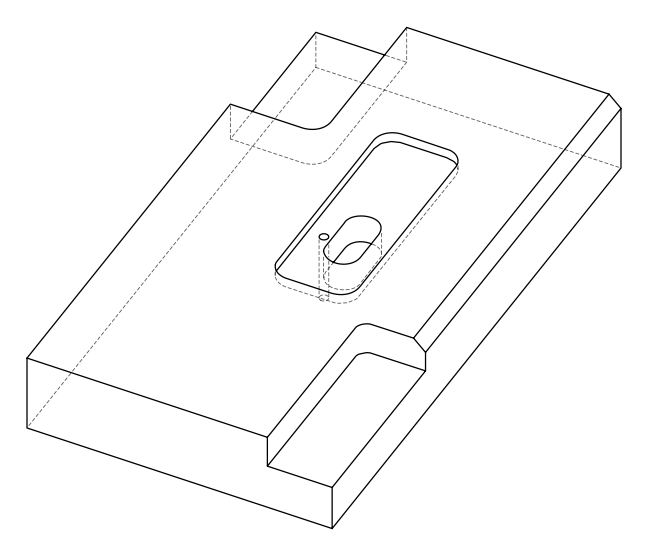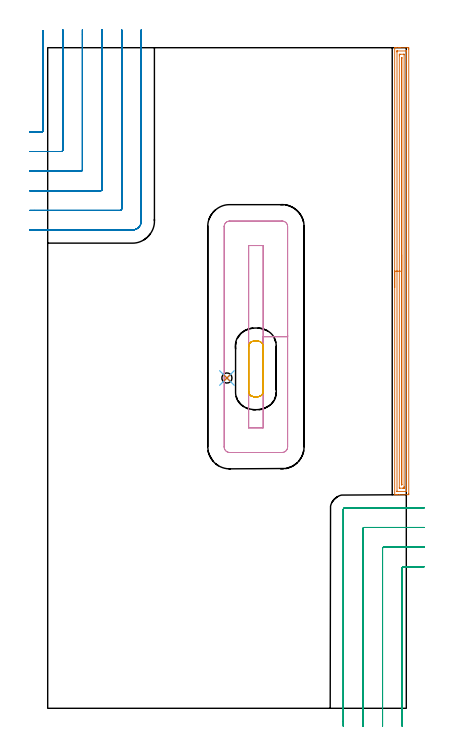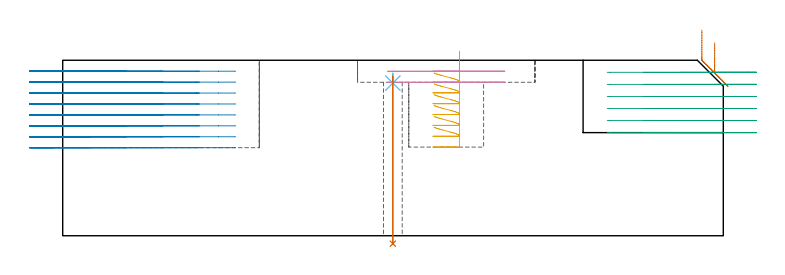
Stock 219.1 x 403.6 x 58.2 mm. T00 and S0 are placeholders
(PLAN: 7 operations, 5 tool changes, 34.9 min)
(1 AREA_MILL | FG_CHAMFER_SURFACE | UGT0205_001 | 8.89 min | 10295 mm3)
(2 MILL_CORNER_NOTCH_RECTANGULAR | CORNER_NOTCH_RECTANGULAR | UGT0201_008 | Follow Part, ap 4, ae 75% | 13.77 min | 224641 mm3)
(3 MILL_CORNER_NOTCH_RECTANGULAR_1 | CORNER_NOTCH_RECTANGULAR_1 | UGT0201_008 | Follow Part, ap 4, ae 75% | 7.72 min | 145043 mm3)
(4 MILL_RECTANGULAR_POCKET | POCKET_RECTANGULAR_STRAIGHT | UGT0201_136 | Follow Part, ap 5, ae 75% | 2.65 min | 68173 mm3)
(5 MILL_RECTANGULAR_POCKET_1 | POCKET_RECTANGULAR_STRAIGHT_1 | UGT0201_008 | Follow Part, ap 4, ae 75% | 1.6 min | 24308 mm3)
(6 SPOT_DRILL | STEP1HOLE | NXT0321_9005460120000 | 0.03 min | 7 mm3)
(7 DRILL_THROUGH_HOLE_INTO_CENTER | STEP1HOLE | NXT0301_033 | 0.23 min | 1505 mm3)
(TOOL UGT0205_001 | Chamfer Mill 20 x 3 x 45 deg. | D20 FL50 Z2)
(TOOL UGT0201_008 | End Mill 16 mm | D16 FL32 Z4)
(TOOL UGT0201_136 | Carbide End Mill 20.0 | D20 FL30 Z4)
(TOOL NXT0321_9005460120000 | NC Spot Drill, 142deg, 12mm, Carbide, Uncoated | D12 PA142 FL30 Z2)
(TOOL NXT0301_033 | Carbide Drill 6.2mm [860.1-0620-031A1-MM 2214] | D6.2 PA140 FL53 Z2)
(OP 1 AREA_MILL)
G17 G21 G94 G90
T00 M6
G54
G17 G0 G90 X212. Y257.05 S1061 M3
G43 Z68.2 H0
G94 G1 Y257.088 Z67.328 F250.
Y257.202 Z66.463
Y257.391 Z65.612
Y257.653 Z64.78
Y257.987 Z63.974
Y258.39 Z63.2
Y258.859 Z62.464
Y259.39 Z61.772
Y259.979 Z61.129
Y260.622 Z60.539
Y261.314 Z60.008
Y262.05 Z59.54
Y262.824 Z59.137
Y263.63 Z58.803
Y264.462 Z58.541
Y265.314 Z58.352
Y266.178 Z58.238
Y267.05 Z58.2
Y403.417
X212.002 Y403.59 Z58.188
X212.147 Y403.598 Z58.046
X212.296 Y403.6 Z57.903
X212.521 Z57.679
X213.237 Z56.958
X214.47 Z55.726
X214.987 Z55.207
X215.604 Z54.591
X219.979 Z50.218
X220.238 Y403.597 Z49.96
X220.593 Y403.59 Z49.605
X220.598 Y403.338 Z49.601
X220.6 Y402.97 Z49.6
Y402.6
Y131.13
X220.598 Y130.762 Z49.601
X220.593 Y130.51 Z49.605
X220.238 Y130.5 Z49.96
X214.987 Z55.207
X213.595 Z56.601
X213.237 Z56.958
X212.296 Z57.903
X212.148 Z58.044
X212.114 Y130.501 Z58.078
X212.003 Y130.51 Z58.188
X212. Y130.683 Z58.2
Y267.05
X213.414 Z56.786
Y401.
X213.415 Y401.182 Z56.785
X213.419 Y401.538 Z56.781
X213.421 Y401.579 Z56.779
X213.426 Y401.59 Z56.774
X213.457 Y401.593 Z56.743
X213.566 Y401.597 Z56.634
X213.703 Y401.6 Z56.497
X218.954 Z51.246
X219.128 Y401.597 Z51.072
X219.163 Y401.594 Z51.037
X219.175 Y401.591 Z51.025
X219.179 Y401.581 Z51.021
X219.182 Y401.539 Z51.018
X219.185 Y401.363 Z51.015
X219.186 Y133.1 Z51.014
X219.185 Y132.919 Z51.015
X219.181 Y132.562 Z51.019
X219.179 Y132.521 Z51.021
X219.174 Y132.51 Z51.026
X219.143 Y132.507 Z51.057
X219.034 Y132.502 Z51.166
X218.897 Y132.5 Z51.303
X213.646 Z56.554
X213.472 Y132.503 Z56.728
X213.437 Y132.506 Z56.763
X213.425 Y132.509 Z56.775
X213.421 Y132.519 Z56.779
X213.418 Y132.561 Z56.782
X213.415 Y132.737 Z56.785
X213.414 Y267.05 Z56.786
X214.828 Z55.372
X214.829 Y398.661 Z55.371
X214.832 Y399.393 Z55.368
X214.835 Y399.549 Z55.365
X214.841 Y399.59 Z55.359
X214.886 Y399.594 Z55.314
X214.987 Y399.597 Z55.213
X215.66 Y399.6 Z54.54
X217.41 Z52.79
X217.613 Y399.599 Z52.587
X217.68 Y399.598 Z52.52
X217.734 Y399.594 Z52.466
X217.763 Y399.59 Z52.437
X217.766 Y399.555 Z52.434
X217.77 Y399.393 Z52.43
X217.771 Y399.231 Z52.429
Y135.439
X217.768 Y134.707 Z52.432
X217.765 Y134.551 Z52.435
X217.759 Y134.51 Z52.441
X217.714 Y134.506 Z52.486
X217.613 Y134.503 Z52.587
X216.94 Y134.5 Z53.26
X215.19 Z55.01
X214.987 Y134.501 Z55.213
X214.92 Y134.502 Z55.28
X214.866 Y134.506 Z55.334
X214.837 Y134.51 Z55.363
X214.834 Y134.545 Z55.366
X214.83 Y134.707 Z55.37
X214.829 Y134.869 Z55.371
X214.828 Y267.05 Z55.372
X216.243 Z53.957
Y397.275
X216.246 Y397.392 Z53.954
X216.253 Y397.59 Z53.947
X216.3 Y397.592 Z53.9
X216.347 Y397.59 Z53.853
X216.354 Y397.392 Z53.846
X216.357 Y397.275 Z53.843
Y397.216
Y136.825
X216.354 Y136.708 Z53.846
X216.347 Y136.51 Z53.853
X216.3 Y136.508 Z53.9
X216.253 Y136.51 Z53.947
X216.246 Y136.708 Z53.954
X216.243 Y136.825 Z53.957
Y136.884
Y267.05
Y267.922 Z53.995
Y268.787 Z54.109
Y269.638 Z54.298
Y270.47 Z54.56
Y271.276 Z54.894
Y272.05 Z55.297
Y272.786 Z55.766
Y273.478 Z56.297
Y274.121 Z56.886
Y274.71 Z57.529
Y275.242 Z58.222
Y275.71 Z58.957
Y276.113 Z59.731
Y276.447 Z60.537
Y276.709 Z61.369
Y276.898 Z62.221
Y277.012 Z63.086
Y277.05 Z63.957
G0 Z68.2
M5
M2
(OP 2 MILL_CORNER_NOTCH_RECTANGULAR)
G17 G21 G94 G90
T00 M6
G54
G17 G0 G90 X-11. Y352.2 S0 M3
G43 Z68.2 H0
Z54.575
G94 G1 X-8. F250.
X-3.594 F500.
G3 X-2.8 Y352.994 R0.8
G1 Y411.094
Y414.094 F250.
G0 Z68.2
X-11. Y340.2
Z54.575
G1 X-8.
X8.405 F500.
G3 X9.2 Y340.995 R0.8
G1 Y411.6
Y414.6 F250.
G0 Z68.2
X-11. Y328.2
Z54.575
G1 X-8.
X20.405 F500.
G3 X21.2 Y328.995 R0.8
G1 Y411.6
Y414.6 F250.
G0 Z68.2
X-11. Y316.2
Z54.575
G1 X-8.
X32.405 F500.
G3 X33.2 Y316.995 R0.8
G1 Y411.6
Y414.6 F250.
G0 Z68.2
X-11. Y304.2
Z54.575
G1 X-8.
X44.404 F500.
G3 X45.2 Y304.996 R0.8
G1 Y411.6
Y414.6 F250.
G0 Z68.2
X-11. Y292.2
Z54.575
G1 X-8.
X51.7 F500.
G3 X57.2 Y297.7 R5.5
G1 Y411.6
Y414.6 F250.
G0 Z68.2
X-11. Y352.2
Z50.95
G1 X-8.
X-3.594 F500.
G3 X-2.8 Y352.994 R0.8
G1 Y411.094
Y414.094 F250.
G0 Z68.2
X-11. Y340.2
Z50.95
G1 X-8.
X8.405 F500.
G3 X9.2 Y340.995 R0.8
G1 Y411.6
Y414.6 F250.
G0 Z68.2
X-11. Y328.2
Z50.95
G1 X-8.
X20.405 F500.
G3 X21.2 Y328.995 R0.8
G1 Y411.6
Y414.6 F250.
G0 Z68.2
X-11. Y316.2
Z50.95
G1 X-8.
X32.405 F500.
G3 X33.2 Y316.995 R0.8
G1 Y411.6
Y414.6 F250.
G0 Z68.2
X-11. Y304.2
Z50.95
G1 X-8.
X44.404 F500.
G3 X45.2 Y304.996 R0.8
G1 Y411.6
Y414.6 F250.
G0 Z68.2
X-11. Y292.2
Z50.95
G1 X-8.
X51.7 F500.
G3 X57.2 Y297.7 R5.5
G1 Y411.6
Y414.6 F250.
G0 Z68.2
X-11. Y352.2
Z47.325
G1 X-8.
X-3.594 F500.
G3 X-2.8 Y352.994 R0.8
G1 Y411.094
Y414.094 F250.
G0 Z68.2
X-11. Y340.2
Z47.325
G1 X-8.
X8.405 F500.
G3 X9.2 Y340.995 R0.8
G1 Y411.6
Y414.6 F250.
G0 Z68.2
X-11. Y328.2
Z47.325
G1 X-8.
X20.405 F500.
G3 X21.2 Y328.995 R0.8
G1 Y411.6
Y414.6 F250.
G0 Z68.2
X-11. Y316.2
Z47.325
G1 X-8.
X32.405 F500.
G3 X33.2 Y316.995 R0.8
G1 Y411.6
Y414.6 F250.
G0 Z68.2
X-11. Y304.2
Z47.325
G1 X-8.
X44.404 F500.
G3 X45.2 Y304.996 R0.8
G1 Y411.6
Y414.6 F250.
G0 Z68.2
X-11. Y292.2
Z47.325
G1 X-8.
X51.7 F500.
G3 X57.2 Y297.7 R5.5
G1 Y411.6
Y414.6 F250.
G0 Z68.2
X-11. Y352.2
Z43.7
G1 X-8.
X-3.594 F500.
G3 X-2.8 Y352.994 R0.8
G1 Y411.094
Y414.094 F250.
G0 Z68.2
X-11. Y340.2
Z43.7
G1 X-8.
X8.405 F500.
G3 X9.2 Y340.995 R0.8
G1 Y411.6
Y414.6 F250.
G0 Z68.2
X-11. Y328.2
Z43.7
G1 X-8.
X20.405 F500.
G3 X21.2 Y328.995 R0.8
G1 Y411.6
Y414.6 F250.
G0 Z68.2
X-11. Y316.2
Z43.7
G1 X-8.
X32.405 F500.
G3 X33.2 Y316.995 R0.8
G1 Y411.6
Y414.6 F250.
G0 Z68.2
X-11. Y304.2
Z43.7
G1 X-8.
X44.404 F500.
G3 X45.2 Y304.996 R0.8
G1 Y411.6
Y414.6 F250.
G0 Z68.2
X-11. Y292.2
Z43.7
G1 X-8.
X51.7 F500.
G3 X57.2 Y297.7 R5.5
G1 Y411.6
Y414.6 F250.
G0 Z68.2
X-11. Y352.2
Z40.075
G1 X-8.
X-3.594 F500.
G3 X-2.8 Y352.994 R0.8
G1 Y411.094
Y414.094 F250.
G0 Z68.2
X-11. Y340.2
Z40.075
G1 X-8.
X8.405 F500.
G3 X9.2 Y340.995 R0.8
G1 Y411.6
Y414.6 F250.
G0 Z68.2
X-11. Y328.2
Z40.075
G1 X-8.
X20.405 F500.
G3 X21.2 Y328.995 R0.8
G1 Y411.6
Y414.6 F250.
G0 Z68.2
X-11. Y316.2
Z40.075
G1 X-8.
X32.405 F500.
G3 X33.2 Y316.995 R0.8
G1 Y411.6
Y414.6 F250.
G0 Z68.2
X-11. Y304.2
Z40.075
G1 X-8.
X44.404 F500.
G3 X45.2 Y304.996 R0.8
G1 Y411.6
Y414.6 F250.
G0 Z68.2
X-11. Y292.2
Z40.075
G1 X-8.
X51.7 F500.
G3 X57.2 Y297.7 R5.5
G1 Y411.6
Y414.6 F250.
G0 Z68.2
X-11. Y352.2
Z36.45
G1 X-8.
X-3.594 F500.
G3 X-2.8 Y352.994 R0.8
G1 Y411.094
Y414.094 F250.
G0 Z68.2
X-11. Y340.2
Z36.45
G1 X-8.
X8.405 F500.
G3 X9.2 Y340.995 R0.8
G1 Y411.6
Y414.6 F250.
G0 Z68.2
X-11. Y328.2
Z36.45
G1 X-8.
X20.405 F500.
G3 X21.2 Y328.995 R0.8
G1 Y411.6
Y414.6 F250.
G0 Z68.2
X-11. Y316.2
Z36.45
G1 X-8.
X32.405 F500.
G3 X33.2 Y316.995 R0.8
G1 Y411.6
Y414.6 F250.
G0 Z68.2
X-11. Y304.2
Z36.45
G1 X-8.
X44.404 F500.
G3 X45.2 Y304.996 R0.8
G1 Y411.6
Y414.6 F250.
G0 Z68.2
X-11. Y292.2
Z36.45
G1 X-8.
X51.7 F500.
G3 X57.2 Y297.7 R5.5
G1 Y411.6
Y414.6 F250.
G0 Z68.2
X-11. Y352.2
Z32.825
G1 X-8.
X-3.594 F500.
G3 X-2.8 Y352.994 R0.8
G1 Y411.094
Y414.094 F250.
G0 Z68.2
X-11. Y340.2
Z32.825
G1 X-8.
X8.405 F500.
G3 X9.2 Y340.995 R0.8
G1 Y411.6
Y414.6 F250.
G0 Z68.2
X-11. Y328.2
Z32.825
G1 X-8.
X20.405 F500.
G3 X21.2 Y328.995 R0.8
G1 Y411.6
Y414.6 F250.
G0 Z68.2
X-11. Y316.2
Z32.825
G1 X-8.
X32.405 F500.
G3 X33.2 Y316.995 R0.8
G1 Y411.6
Y414.6 F250.
G0 Z68.2
X-11. Y304.2
Z32.825
G1 X-8.
X44.404 F500.
G3 X45.2 Y304.996 R0.8
G1 Y411.6
Y414.6 F250.
G0 Z68.2
X-11. Y292.2
Z32.825
G1 X-8.
X51.7 F500.
G3 X57.2 Y297.7 R5.5
G1 Y411.6
Y414.6 F250.
G0 Z68.2
X-11. Y352.2
Z29.2
G1 X-8.
X-3.594 F500.
G3 X-2.8 Y352.994 R0.8
G1 Y411.094
Y414.094 F250.
G0 Z68.2
X-11. Y340.2
Z29.2
G1 X-8.
X8.405 F500.
G3 X9.2 Y340.995 R0.8
G1 Y411.6
Y414.6 F250.
G0 Z68.2
X-11. Y328.2
Z29.2
G1 X-8.
X20.405 F500.
G3 X21.2 Y328.995 R0.8
G1 Y411.6
Y414.6 F250.
G0 Z68.2
X-11. Y316.2
Z29.2
G1 X-8.
X32.405 F500.
G3 X33.2 Y316.995 R0.8
G1 Y411.6
Y414.6 F250.
G0 Z68.2
X-11. Y304.2
Z29.2
G1 X-8.
X44.404 F500.
G3 X45.2 Y304.996 R0.8
G1 Y411.6
Y414.6 F250.
G0 Z68.2
X-11. Y292.2
Z29.2
G1 X-8.
X51.7 F500.
G3 X57.2 Y297.7 R5.5
G1 Y411.6
Y414.6 F250.
G0 Z68.2
M5
M2
(OP 3 MILL_CORNER_NOTCH_RECTANGULAR_1)
G17 G21 G94 G90
T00 M6
G54
G17 G0 G90 X230.1 Y86.5 S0 M3
G43 Z68.2 H0
Z54.2
G94 G1 X227.1 F250.
X217.395 F500.
G3 X216.6 Y85.705 R0.8
G1 Y-8.
Y-11. F250.
G0 Z68.2
X230.1 Y98.5
Z54.2
G1 X227.1
X205.395 F500.
G3 X204.6 Y97.705 R0.8
G1 Y-8.
Y-11. F250.
G0 Z68.2
X230.1 Y110.5
Z54.2
G1 X227.1
X193.396 F500.
G3 X192.6 Y109.704 R0.8
G1 Y-8.
Y-11. F250.
G0 Z68.2
X230.1 Y122.5
Z54.2
G1 X227.1
X181.6 F500.
G3 X180.6 Y121.5 R1.
G1 Y-8.
Y-11. F250.
G0 Z68.2
X230.1 Y86.5
Z50.2
G1 X227.1
X217.395 F500.
G3 X216.6 Y85.705 R0.8
G1 Y-8.
Y-11. F250.
G0 Z68.2
X230.1 Y98.5
Z50.2
G1 X227.1
X205.395 F500.
G3 X204.6 Y97.705 R0.8
G1 Y-8.
Y-11. F250.
G0 Z68.2
X230.1 Y110.5
Z50.2
G1 X227.1
X193.396 F500.
G3 X192.6 Y109.704 R0.8
G1 Y-8.
Y-11. F250.
G0 Z68.2
X230.1 Y122.5
Z50.2
G1 X227.1
X181.6 F500.
G3 X180.6 Y121.5 R1.
G1 Y-8.
Y-11. F250.
G0 Z68.2
X230.1 Y86.5
Z46.2
G1 X227.1
X217.395 F500.
G3 X216.6 Y85.705 R0.8
G1 Y-8.
Y-11. F250.
G0 Z68.2
X230.1 Y98.5
Z46.2
G1 X227.1
X205.395 F500.
G3 X204.6 Y97.705 R0.8
G1 Y-8.
Y-11. F250.
G0 Z68.2
X230.1 Y110.5
Z46.2
G1 X227.1
X193.396 F500.
G3 X192.6 Y109.704 R0.8
G1 Y-8.
Y-11. F250.
G0 Z68.2
X230.1 Y122.5
Z46.2
G1 X227.1
X181.6 F500.
G3 X180.6 Y121.5 R1.
G1 Y-8.
Y-11. F250.
G0 Z68.2
X230.1 Y86.5
Z42.2
G1 X227.1
X217.395 F500.
G3 X216.6 Y85.705 R0.8
G1 Y-8.
Y-11. F250.
G0 Z68.2
X230.1 Y98.5
Z42.2
G1 X227.1
X205.395 F500.
G3 X204.6 Y97.705 R0.8
G1 Y-8.
Y-11. F250.
G0 Z68.2
X230.1 Y110.5
Z42.2
G1 X227.1
X193.396 F500.
G3 X192.6 Y109.704 R0.8
G1 Y-8.
Y-11. F250.
G0 Z68.2
X230.1 Y122.5
Z42.2
G1 X227.1
X181.6 F500.
G3 X180.6 Y121.5 R1.
G1 Y-8.
Y-11. F250.
G0 Z68.2
X230.1 Y86.5
Z38.2
G1 X227.1
X217.395 F500.
G3 X216.6 Y85.705 R0.8
G1 Y-8.
Y-11. F250.
G0 Z68.2
X230.1 Y98.5
Z38.2
G1 X227.1
X205.395 F500.
G3 X204.6 Y97.705 R0.8
G1 Y-8.
Y-11. F250.
G0 Z68.2
X230.1 Y110.5
Z38.2
G1 X227.1
X193.396 F500.
G3 X192.6 Y109.704 R0.8
G1 Y-8.
Y-11. F250.
G0 Z68.2
X230.1 Y122.5
Z38.2
G1 X227.1
X181.6 F500.
G3 X180.6 Y121.5 R1.
G1 Y-8.
Y-11. F250.
G0 Z68.2
X230.1 Y86.5
Z34.2
G1 X227.1
X217.395 F500.
G3 X216.6 Y85.705 R0.8
G1 Y-8.
Y-11. F250.
G0 Z68.2
X230.1 Y98.5
Z34.2
G1 X227.1
X205.395 F500.
G3 X204.6 Y97.705 R0.8
G1 Y-8.
Y-11. F250.
G0 Z68.2
X230.1 Y110.5
Z34.2
G1 X227.1
X193.396 F500.
G3 X192.6 Y109.704 R0.8
G1 Y-8.
Y-11. F250.
G0 Z68.2
X230.1 Y122.5
Z34.2
G1 X227.1
X181.6 F500.
G3 X180.6 Y121.5 R1.
G1 Y-8.
Y-11. F250.
G0 Z68.2
M5
M2
(OP 4 MILL_RECTANGULAR_POCKET)
G17 G21 G94 G90
T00 M6
G54
G17 G0 G90 X131.6 Y202.182 S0 M3
G43 Z68.2 H0
Z61.2
G94 G1 Y227. Z54.55 F250.
Y282.7 F500.
X122.8
Y171.3
X131.6
Y227.
X146.6
Y294.3
G3 X143.2 Y297.7 R3.4
G1 X111.2
G3 X107.8 Y294.3 R3.4
G1 Y159.7
G3 X111.2 Y156.3 R3.4
G1 X143.2
G3 X146.6 Y159.7 R3.4
G1 Y227.
Y228.
G0 X131.6 Y202.182 Z57.55
G1 Y227. Z50.9 F250.
Y282.7 F500.
X122.8
Y171.3
X131.6
Y227.
X146.6
Y294.3
G3 X143.2 Y297.7 R3.4
G1 X111.2
G3 X107.8 Y294.3 R3.4
G1 Y159.7
G3 X111.2 Y156.3 R3.4
G1 X143.2
G3 X146.6 Y159.7 R3.4
G1 Y227.
Y228.
G0 Z68.2
M5
M2
(OP 5 MILL_RECTANGULAR_POCKET_1)
G17 G21 G94 G90
T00 M6
G54
G17 G0 G90 X123.177 Y192.083 S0 M3
G43 Z68.2 H0
Z54.
G94 G1 X123.428 Y191.687 Z53.874 F250.
X123.734 Y191.334 Z53.749
X124.087 Y191.028 Z53.624
X124.482 Y190.778 Z53.499
X124.908 Y190.587 Z53.373
X125.358 Y190.46 Z53.248
X125.821 Y190.4 Z53.123
X128.579 Z52.384
X129.042 Y190.46 Z52.259
X129.492 Y190.587 Z52.134
X129.918 Y190.778 Z52.009
X130.313 Y191.028 Z51.883
X130.666 Y191.334 Z51.758
X130.972 Y191.687 Z51.633
X131.222 Y192.082 Z51.508
X131.413 Y192.508 Z51.383
X131.54 Y192.958 Z51.257
X131.6 Y193.421 Z51.132
Y193.6 Z51.084
Y207.35 Z47.4
Y221.1 F500.
G3 X128.4 Y224.3 R3.2
G1 X126.
G3 X122.8 Y221.1 R3.2
G1 Y193.6
G3 X126. Y190.4 R3.2
G1 X128.4
G3 X131.6 Y193.6 R3.2
G1 Y207.35
Y208.35
G0 X123.177 Y192.083 Z50.4
G1 X123.428 Y191.687 Z50.274 F250.
X123.734 Y191.334 Z50.149
X124.087 Y191.028 Z50.024
X124.482 Y190.778 Z49.899
X124.908 Y190.587 Z49.773
X125.358 Y190.46 Z49.648
X125.821 Y190.4 Z49.523
X128.579 Z48.784
X129.042 Y190.46 Z48.659
X129.492 Y190.587 Z48.534
X129.918 Y190.778 Z48.409
X130.313 Y191.028 Z48.283
X130.666 Y191.334 Z48.158
X130.972 Y191.687 Z48.033
X131.222 Y192.082 Z47.908
X131.413 Y192.508 Z47.783
X131.54 Y192.958 Z47.657
X131.6 Y193.421 Z47.532
Y193.6 Z47.484
Y207.35 Z43.8
Y221.1 F500.
G3 X128.4 Y224.3 R3.2
G1 X126.
G3 X122.8 Y221.1 R3.2
G1 Y193.6
G3 X126. Y190.4 R3.2
G1 X128.4
G3 X131.6 Y193.6 R3.2
G1 Y207.35
Y208.35
G0 X123.177 Y192.083 Z46.8
G1 X123.428 Y191.687 Z46.674 F250.
X123.734 Y191.334 Z46.549
X124.087 Y191.028 Z46.424
X124.482 Y190.778 Z46.299
X124.908 Y190.587 Z46.173
X125.358 Y190.46 Z46.048
X125.821 Y190.4 Z45.923
X128.579 Z45.184
X129.042 Y190.46 Z45.059
X129.492 Y190.587 Z44.934
X129.918 Y190.778 Z44.809
X130.313 Y191.028 Z44.683
X130.666 Y191.334 Z44.558
X130.972 Y191.687 Z44.433
X131.222 Y192.082 Z44.308
X131.413 Y192.508 Z44.183
X131.54 Y192.958 Z44.057
X131.6 Y193.421 Z43.932
Y193.6 Z43.884
Y207.35 Z40.2
Y221.1 F500.
G3 X128.4 Y224.3 R3.2
G1 X126.
G3 X122.8 Y221.1 R3.2
G1 Y193.6
G3 X126. Y190.4 R3.2
G1 X128.4
G3 X131.6 Y193.6 R3.2
G1 Y207.35
Y208.35
G0 X123.177 Y192.083 Z43.2
G1 X123.428 Y191.687 Z43.074 F250.
X123.734 Y191.334 Z42.949
X124.087 Y191.028 Z42.824
X124.482 Y190.778 Z42.699
X124.908 Y190.587 Z42.573
X125.358 Y190.46 Z42.448
X125.821 Y190.4 Z42.323
X128.579 Z41.584
X129.042 Y190.46 Z41.459
X129.492 Y190.587 Z41.334
X129.918 Y190.778 Z41.209
X130.313 Y191.028 Z41.083
X130.666 Y191.334 Z40.958
X130.972 Y191.687 Z40.833
X131.222 Y192.082 Z40.708
X131.413 Y192.508 Z40.583
X131.54 Y192.958 Z40.457
X131.6 Y193.421 Z40.332
Y193.6 Z40.284
Y207.35 Z36.6
Y221.1 F500.
G3 X128.4 Y224.3 R3.2
G1 X126.
G3 X122.8 Y221.1 R3.2
G1 Y193.6
G3 X126. Y190.4 R3.2
G1 X128.4
G3 X131.6 Y193.6 R3.2
G1 Y207.35
Y208.35
G0 X123.177 Y192.083 Z39.6
G1 X123.428 Y191.687 Z39.474 F250.
X123.734 Y191.334 Z39.349
X124.087 Y191.028 Z39.224
X124.482 Y190.778 Z39.099
X124.908 Y190.587 Z38.974
X125.358 Y190.46 Z38.848
X125.821 Y190.4 Z38.723
X128.579 Z37.984
X129.042 Y190.46 Z37.859
X129.492 Y190.587 Z37.734
X129.918 Y190.778 Z37.609
X130.313 Y191.028 Z37.483
X130.666 Y191.334 Z37.358
X130.972 Y191.687 Z37.233
X131.222 Y192.082 Z37.108
X131.413 Y192.508 Z36.983
X131.54 Y192.958 Z36.857
X131.6 Y193.421 Z36.732
Y193.6 Z36.684
Y207.35 Z33.
Y221.1 F500.
G3 X128.4 Y224.3 R3.2
G1 X126.
G3 X122.8 Y221.1 R3.2
G1 Y193.6
G3 X126. Y190.4 R3.2
G1 X128.4
G3 X131.6 Y193.6 R3.2
G1 Y207.35
Y208.35
G0 X123.177 Y192.083 Z36.
G1 X123.428 Y191.687 Z35.874 F250.
X123.734 Y191.334 Z35.749
X124.087 Y191.028 Z35.624
X124.482 Y190.778 Z35.499
X124.908 Y190.587 Z35.374
X125.358 Y190.46 Z35.248
X125.821 Y190.4 Z35.123
X128.579 Z34.384
X129.042 Y190.46 Z34.259
X129.492 Y190.587 Z34.134
X129.918 Y190.778 Z34.009
X130.313 Y191.028 Z33.883
X130.666 Y191.334 Z33.758
X130.972 Y191.687 Z33.633
X131.222 Y192.082 Z33.508
X131.413 Y192.508 Z33.383
X131.54 Y192.958 Z33.257
X131.6 Y193.421 Z33.132
Y193.6 Z33.084
Y207.35 Z29.4
Y221.1 F500.
G3 X128.4 Y224.3 R3.2
G1 X126.
G3 X122.8 Y221.1 R3.2
G1 Y193.6
G3 X126. Y190.4 R3.2
G1 X128.4
G3 X131.6 Y193.6 R3.2
G1 Y207.35
Y208.35
G0 Z68.2
M5
M2
(OP 6 SPOT_DRILL)
G17 G21 G94 G90
T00 M6
G54
G17 G0 G90 X109.5 Y201.8 S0 M3
G43 Z68.2 H0
G94 G81 G98 Z50.633 F250. R53.9
G80
M5
M2
(OP 7 DRILL_THROUGH_HOLE_INTO_CENTER)
G17 G21 G94 G90
T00 M6
G54
G17 G0 G90 X109.5 Y201.8 S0 M3
G43 Z68.2 H1
G94 G73 G98 Z-2.628 F250. Q5.948 R52.9
G80
M5
M2
